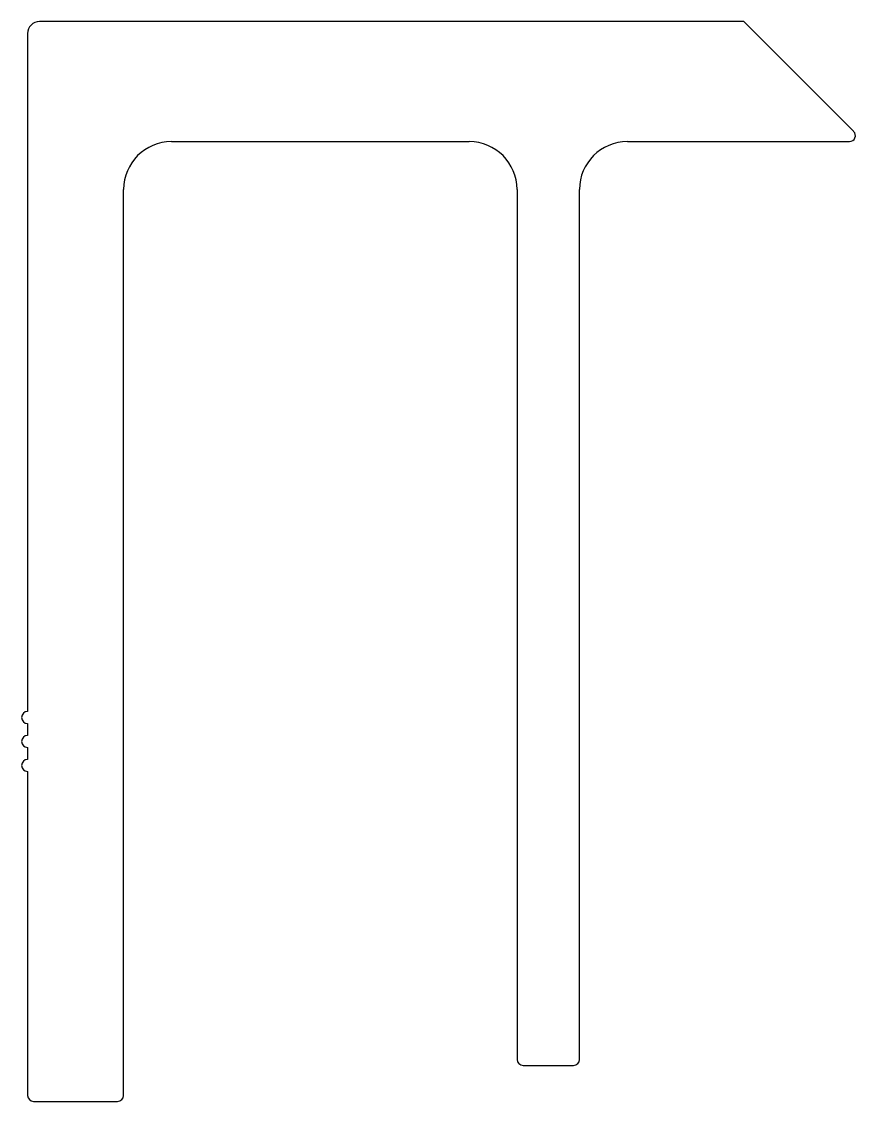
# Model space of a CAD drawing. Extents: x 1627.7 to 1662.5, y 1584.7 to 1629.7.
import ezdxf

# ---------------------------------------------------------------- set-up
doc = ezdxf.new("R2010")
doc.units = 0
doc.layers.get('0').update_dxf_attribs({"linetype": 'CONTINUOUS'})

msp = doc.modelspace()

# ---------------------------------------------------------------- linework, layer by layer
for p, q in [((1657.818, 1629.655), (1628.465, 1629.655)), ((1662.391, 1625.082), (1657.818, 1629.655)), ((1627.965, 1629.155), (1627.965, 1600.905)), ((1633.965, 1624.655), (1646.365, 1624.655)), ((1652.965, 1624.655), (1662.215, 1624.655)), ((1631.965, 1584.905), (1631.965, 1622.655)), ((1648.365, 1622.655), (1648.365, 1586.405)), ((1650.965, 1586.405), (1650.965, 1622.655)), ((1627.965, 1600.405), (1627.965, 1599.905)), ((1627.965, 1599.405), (1627.965, 1598.905)), ((1627.965, 1598.405), (1627.965, 1584.905)), ((1648.615, 1586.155), (1650.715, 1586.155)), ((1628.215, 1584.655), (1631.715, 1584.655))]:
    msp.add_line(p, q)
for centre, radius, start, end in [((1628.465, 1629.155), 0.5, 90, 180), ((1662.215, 1624.905), 0.25, 270, 45), ((1633.965, 1622.655), 2, 90, 180), ((1646.365, 1622.655), 2, 0, 90), ((1652.965, 1622.655), 2, 90, 180), ((1627.965, 1600.655), 0.25, 90, 270), ((1627.965, 1599.655), 0.25, 90, 270), ((1627.965, 1598.655), 0.25, 90, 270), ((1648.615, 1586.405), 0.25, 180, 270), ((1650.715, 1586.405), 0.25, 270, 360), ((1628.215, 1584.905), 0.25, 180, 270), ((1631.715, 1584.905), 0.25, 270, 360)]:
    msp.add_arc(centre, radius, start, end)

doc.saveas('drawing.dxf')
